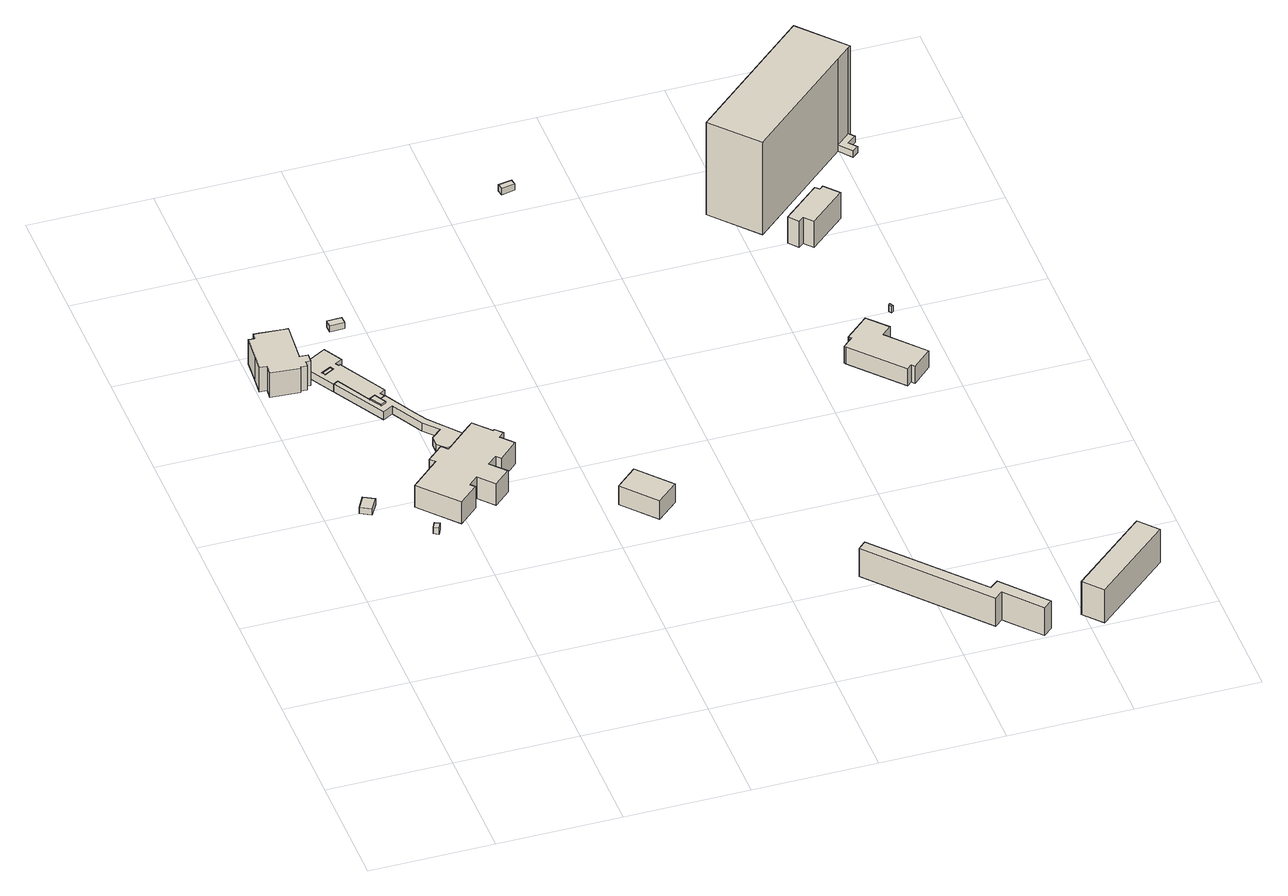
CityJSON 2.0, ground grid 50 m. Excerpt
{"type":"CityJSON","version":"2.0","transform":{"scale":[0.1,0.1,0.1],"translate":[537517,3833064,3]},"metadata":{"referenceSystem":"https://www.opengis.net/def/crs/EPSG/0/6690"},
"CityObjects":{
"building1":{"type":"Building","attributes":{"class":"3003","BuildingDetailAttribute.specifiedBuildingCoverageRate":0.6,"BuildingDetailAttribute.surveyYear":2017,"BuildingHighTideRiskAttribute.description":"1","BuildingHighTideRiskAttribute.rank":"2","BuildingHighTideRiskAttribute.depth":1.61,"BuildingIDAttribute.prefecture":"27","BuildingIDAttribute.city":"27125"},"geometry":[{"type":"Solid","lod":"1","boundaries":[[[[0,1,2,3]],[[2,4,5,3]],[[1,6,4,2]],[[0,7,6,1]],[[3,5,7,0]],[[4,6,7,5]]]]}]},
"building2":{"type":"Building","attributes":{"class":"3001","BuildingDetailAttribute.specifiedBuildingCoverageRate":0.6,"BuildingDetailAttribute.surveyYear":2017,"BuildingHighTideRiskAttribute.description":"1","BuildingHighTideRiskAttribute.rank":"2","BuildingHighTideRiskAttribute.depth":1.62,"BuildingIDAttribute.prefecture":"27","BuildingIDAttribute.city":"27125"},"geometry":[{"type":"Solid","lod":"1","boundaries":[[[[8,9,10,11]],[[10,12,13,11]],[[9,14,12,10]],[[8,15,14,9]],[[11,13,15,8]],[[12,14,15,13]]]]}]},
"building3":{"type":"Building","attributes":{"計測周辺長":613.2,"1/2500図郭":73,"区名":"住之江区","町丁目名称":"南港北２丁目","街区番号":8,"class":"3002","usage":"402","measuredHeight":11.6,"storeysAboveGround":2,"BuildingDetailAttribute.buildingRoofEdgeArea":3101.7,"BuildingDetailAttribute.buildingStructureType":"610","BuildingDetailAttribute.buildingStructureOrgType":"2","BuildingDetailAttribute.detailedUsage":"1401","BuildingDetailAttribute.specifiedBuildingCoverageRate":0.6,"BuildingDetailAttribute.surveyYear":2017,"BuildingHighTideRiskAttribute.description":"1","BuildingHighTideRiskAttribute.rank":"2","BuildingHighTideRiskAttribute.depth":1.47,"BuildingIDAttribute.prefecture":"27","BuildingIDAttribute.city":"27125"},"geometry":[{"type":"Solid","lod":"1","boundaries":[[[[16,17,18,19,20,21,22,23,24,25,26,27,28,29,30,31,32,33]],[[32,34,35,33]],[[31,36,34,32]],[[30,37,36,31]],[[29,38,37,30]],[[28,39,38,29]],[[27,40,39,28]],[[26,41,40,27]],[[25,42,41,26]],[[24,43,42,25]],[[23,44,43,24]],[[22,45,44,23]],[[21,46,45,22]],[[20,47,46,21]],[[19,48,47,20]],[[18,49,48,19]],[[17,50,49,18]],[[16,51,50,17]],[[33,35,51,16]],[[34,36,37,38,39,40,41,42,43,44,45,46,47,48,49,50,51,35]]]]}]},
"building4":{"type":"Building","attributes":{"計測周辺長":613.2,"1/2500図郭":73,"区名":"住之江区","町丁目名称":"南港北２丁目","街区番号":8,"class":"3001","usage":"402","measuredHeight":5.6,"storeysAboveGround":2,"BuildingDetailAttribute.buildingRoofEdgeArea":3101.7,"BuildingDetailAttribute.buildingStructureType":"610","BuildingDetailAttribute.buildingStructureOrgType":"2","BuildingDetailAttribute.detailedUsage":"1401","BuildingDetailAttribute.specifiedBuildingCoverageRate":0.6,"BuildingDetailAttribute.surveyYear":2017,"BuildingHighTideRiskAttribute.description":"1","BuildingHighTideRiskAttribute.rank":"2","BuildingHighTideRiskAttribute.depth":1.47,"BuildingIDAttribute.prefecture":"27","BuildingIDAttribute.city":"27125"},"geometry":[{"type":"Solid","lod":"1","boundaries":[[[[52,53,54,55,56]],[[55,57,58,56]],[[54,59,57,55]],[[53,60,59,54]],[[52,61,60,53]],[[56,58,61,52]],[[57,59,60,61,58]]]]}]},
"building5":{"type":"Building","attributes":{"計測周辺長":356.46,"1/2500図郭":73,"区名":"住之江区","町丁目名称":"南港北２丁目","街区番号":8,"class":"3001","usage":"402","measuredHeight":3.3,"storeysAboveGround":2,"BuildingDetailAttribute.buildingRoofEdgeArea":1470.8,"BuildingDetailAttribute.buildingStructureType":"610","BuildingDetailAttribute.buildingStructureOrgType":"2","BuildingDetailAttribute.detailedUsage":"1401","BuildingDetailAttribute.specifiedBuildingCoverageRate":0.6,"BuildingDetailAttribute.surveyYear":2017,"BuildingHighTideRiskAttribute.description":"1","BuildingHighTideRiskAttribute.rank":"2","BuildingHighTideRiskAttribute.depth":1.56,"BuildingIDAttribute.prefecture":"27","BuildingIDAttribute.city":"27125"},"geometry":[{"type":"Solid","lod":"1","boundaries":[[[[62,63,64,65]],[[64,66,67,65]],[[63,68,66,64]],[[62,69,68,63]],[[65,67,69,62]],[[66,68,69,67]]]]}]},
"building6":{"type":"Building","attributes":{"計測周辺長":356.46,"1/2500図郭":73,"区名":"住之江区","町丁目名称":"南港北２丁目","街区番号":8,"class":"3001","usage":"402","measuredHeight":3.6,"storeysAboveGround":2,"BuildingDetailAttribute.buildingRoofEdgeArea":1470.8,"BuildingDetailAttribute.buildingStructureType":"610","BuildingDetailAttribute.buildingStructureOrgType":"2","BuildingDetailAttribute.detailedUsage":"1401","BuildingDetailAttribute.specifiedBuildingCoverageRate":0.6,"BuildingDetailAttribute.surveyYear":2017,"BuildingHighTideRiskAttribute.description":"1","BuildingHighTideRiskAttribute.rank":"2","BuildingHighTideRiskAttribute.depth":1.6,"BuildingIDAttribute.prefecture":"27","BuildingIDAttribute.city":"27125"},"geometry":[{"type":"Solid","lod":"1","boundaries":[[[[70,71,72,73,74,75,76,77,78,79,80,81,82,83],[64,63,62,65]],[[82,84,85,83]],[[81,86,84,82]],[[80,87,86,81]],[[79,88,87,80]],[[78,89,88,79]],[[77,90,89,78]],[[76,91,90,77]],[[75,92,91,76]],[[74,93,92,75]],[[73,94,93,74]],[[72,95,94,73]],[[71,96,95,72]],[[70,97,96,71]],[[83,85,97,70]],[[62,98,99,65]],[[63,100,98,62]],[[64,101,100,63]],[[65,99,101,64]],[[84,86,87,88,89,90,91,92,93,94,95,96,97,85],[98,100,101,99]]]]}]},
"building7":{"type":"Building","attributes":{"class":"3003","measuredHeight":4.1,"BuildingDetailAttribute.specifiedBuildingCoverageRate":0.6,"BuildingDetailAttribute.surveyYear":2017,"BuildingHighTideRiskAttribute.description":"1","BuildingHighTideRiskAttribute.rank":"2","BuildingHighTideRiskAttribute.depth":1.39,"BuildingIDAttribute.prefecture":"27","BuildingIDAttribute.city":"27125"},"geometry":[{"type":"Solid","lod":"1","boundaries":[[[[102,103,104,105,106]],[[105,107,108,106]],[[104,109,107,105]],[[103,110,109,104]],[[102,111,110,103]],[[106,108,111,102]],[[107,109,110,111,108]]]]}]},
"building8":{"type":"Building","attributes":{"計測周辺長":356.46,"1/2500図郭":73,"区名":"住之江区","町丁目名称":"南港北２丁目","街区番号":8,"class":"3001","usage":"402","measuredHeight":10.2,"storeysAboveGround":2,"BuildingDetailAttribute.buildingRoofEdgeArea":1470.8,"BuildingDetailAttribute.buildingStructureType":"610","BuildingDetailAttribute.buildingStructureOrgType":"2","BuildingDetailAttribute.detailedUsage":"1401","BuildingDetailAttribute.specifiedBuildingCoverageRate":0.6,"BuildingDetailAttribute.surveyYear":2017,"BuildingHighTideRiskAttribute.description":"1","BuildingHighTideRiskAttribute.rank":"2","BuildingHighTideRiskAttribute.depth":0.687,"BuildingIDAttribute.prefecture":"27","BuildingIDAttribute.city":"27125"},"geometry":[{"type":"Solid","lod":"1","boundaries":[[[[112,113,114,115,116,117,118,119,120,121,122,123,124,125,126,127,128,129,130,131,132]],[[131,133,134,132]],[[130,135,133,131]],[[129,136,135,130]],[[128,137,136,129]],[[127,138,137,128]],[[126,139,138,127]],[[125,140,139,126]],[[124,141,140,125]],[[123,142,141,124]],[[122,143,142,123]],[[121,144,143,122]],[[120,145,144,121]],[[119,146,145,120]],[[118,147,146,119]],[[117,148,147,118]],[[116,149,148,117]],[[115,150,149,116]],[[114,151,150,115]],[[113,152,151,114]],[[112,153,152,113]],[[132,134,153,112]],[[133,135,136,137,138,139,140,141,142,143,144,145,146,147,148,149,150,151,152,153,134]]]]}]},
"building9":{"type":"Building","attributes":{"計測周辺長":356.46,"1/2500図郭":73,"区名":"住之江区","町丁目名称":"南港北２丁目","街区番号":8,"class":"3003","usage":"402","measuredHeight":3.8,"storeysAboveGround":2,"BuildingDetailAttribute.buildingRoofEdgeArea":1470.8,"BuildingDetailAttribute.buildingStructureType":"610","BuildingDetailAttribute.buildingStructureOrgType":"2","BuildingDetailAttribute.detailedUsage":"1401","BuildingDetailAttribute.specifiedBuildingCoverageRate":0.6,"BuildingDetailAttribute.surveyYear":2017,"BuildingHighTideRiskAttribute.description":"1","BuildingHighTideRiskAttribute.rank":"2","BuildingHighTideRiskAttribute.depth":0.643,"BuildingIDAttribute.prefecture":"27","BuildingIDAttribute.city":"27125"},"geometry":[{"type":"Solid","lod":"1","boundaries":[[[[154,155,156,157,158,159,160,112,132,161,162,163,164,165,166,167,168,169,170,171,172]],[[171,173,174,172]],[[170,175,173,171]],[[169,176,175,170]],[[168,177,176,169]],[[167,178,177,168]],[[166,179,178,167]],[[165,180,179,166]],[[164,181,180,165]],[[163,182,181,164]],[[162,183,182,163]],[[161,184,183,162]],[[132,185,184,161]],[[112,186,185,132]],[[160,187,186,112]],[[159,188,187,160]],[[158,189,188,159]],[[157,190,189,158]],[[156,191,190,157]],[[155,192,191,156]],[[154,193,192,155]],[[172,174,193,154]],[[173,175,176,177,178,179,180,181,182,183,184,185,186,187,188,189,190,191,192,193,174]]]]}]},
"building10":{"type":"Building","attributes":{"class":"3001","BuildingDetailAttribute.specifiedBuildingCoverageRate":0.6,"BuildingDetailAttribute.surveyYear":2017,"BuildingHighTideRiskAttribute.description":"1","BuildingHighTideRiskAttribute.rank":"2","BuildingHighTideRiskAttribute.depth":2.5,"BuildingIDAttribute.prefecture":"27","BuildingIDAttribute.city":"27125"},"geometry":[{"type":"Solid","lod":"1","boundaries":[[[[194,195,196,197]],[[196,198,199,197]],[[195,200,198,196]],[[194,201,200,195]],[[197,199,201,194]],[[198,200,201,199]]]]}]},
"building11":{"type":"Building","attributes":{"計測周辺長":58.26,"1/2500図郭":73,"区名":"住之江区","町丁目名称":"南港北２丁目","街区番号":8,"class":"3001","usage":"452","measuredHeight":8.9,"storeysAboveGround":2,"BuildingDetailAttribute.buildingRoofEdgeArea":202.68,"BuildingDetailAttribute.buildingStructureType":"610","BuildingDetailAttribute.buildingStructureOrgType":"2","BuildingDetailAttribute.detailedUsage":"1610","BuildingDetailAttribute.specifiedBuildingCoverageRate":0.6,"BuildingDetailAttribute.surveyYear":2017,"BuildingHighTideRiskAttribute.description":"1","BuildingHighTideRiskAttribute.rank":"2","BuildingHighTideRiskAttribute.depth":1.25,"BuildingIDAttribute.prefecture":"27","BuildingIDAttribute.city":"27125"},"geometry":[{"type":"Solid","lod":"1","boundaries":[[[[202,203,204,205]],[[204,206,207,205]],[[203,208,206,204]],[[202,209,208,203]],[[205,207,209,202]],[[206,208,209,207]]]]}]},
"building12":{"type":"Building","attributes":{"計測周辺長":326.81,"1/2500図郭":74,"区名":"住之江区","町丁目名称":"南港北２丁目","街区番号":1,"class":"3003","usage":"431","measuredHeight":13.3,"storeysAboveGround":3,"BuildingDetailAttribute.buildingRoofEdgeArea":1132.83,"BuildingDetailAttribute.buildingStructureType":"603","BuildingDetailAttribute.buildingStructureOrgType":"3","BuildingDetailAttribute.detailedUsage":"1710","BuildingDetailAttribute.specifiedBuildingCoverageRate":0.6,"BuildingDetailAttribute.surveyYear":2017,"BuildingHighTideRiskAttribute.description":"1","BuildingHighTideRiskAttribute.rank":"2","BuildingHighTideRiskAttribute.depth":2.1,"BuildingIDAttribute.prefecture":"27","BuildingIDAttribute.city":"27125"},"geometry":[{"type":"Solid","lod":"1","boundaries":[[[[210,211,212,213,214,215,216,217]],[[216,218,219,217]],[[215,220,218,216]],[[214,221,220,215]],[[213,222,221,214]],[[212,223,222,213]],[[211,224,223,212]],[[210,225,224,211]],[[217,219,225,210]],[[218,220,221,222,223,224,225,219]]]]}]},
"building13":{"type":"Building","attributes":{"class":"3001","BuildingDetailAttribute.specifiedBuildingCoverageRate":0.6,"BuildingDetailAttribute.surveyYear":2017,"BuildingHighTideRiskAttribute.description":"1","BuildingHighTideRiskAttribute.rank":"2","BuildingHighTideRiskAttribute.depth":2.19,"BuildingIDAttribute.prefecture":"27","BuildingIDAttribute.city":"27125"},"geometry":[{"type":"Solid","lod":"1","boundaries":[[[[226,227,228,229]],[[228,230,231,229]],[[227,232,230,228]],[[226,233,232,227]],[[229,231,233,226]],[[230,232,233,231]]]]}]},
"building14":{"type":"Building","attributes":{"class":"3003","measuredHeight":15.7,"BuildingDetailAttribute.specifiedBuildingCoverageRate":0.6,"BuildingDetailAttribute.surveyYear":2017,"BuildingHighTideRiskAttribute.description":"1","BuildingHighTideRiskAttribute.rank":"2","BuildingHighTideRiskAttribute.depth":1.86,"BuildingIDAttribute.prefecture":"27","BuildingIDAttribute.city":"27125"},"geometry":[{"type":"Solid","lod":"1","boundaries":[[[[234,235,236,237]],[[236,238,239,237]],[[235,240,238,236]],[[234,241,240,235]],[[237,239,241,234]],[[238,240,241,239]]]]}]},
"building15":{"type":"Building","attributes":{"class":"3001","measuredHeight":8.1,"BuildingDetailAttribute.specifiedBuildingCoverageRate":0.6,"BuildingDetailAttribute.surveyYear":2017,"BuildingHighTideRiskAttribute.description":"1","BuildingHighTideRiskAttribute.rank":"2","BuildingHighTideRiskAttribute.depth":1.62,"BuildingIDAttribute.prefecture":"27","BuildingIDAttribute.city":"27125"},"geometry":[{"type":"Solid","lod":"1","boundaries":[[[[242,243,244,245,246,247,248,249,250,251,252]],[[251,253,254,252]],[[250,255,253,251]],[[249,256,255,250]],[[248,257,256,249]],[[247,258,257,248]],[[246,259,258,247]],[[245,260,259,246]],[[244,261,260,245]],[[243,262,261,244]],[[242,263,262,243]],[[252,254,263,242]],[[253,255,256,257,258,259,260,261,262,263,254]]]]}]},
"building16":{"type":"Building","attributes":{"class":"3001","BuildingDetailAttribute.specifiedBuildingCoverageRate":0.6,"BuildingDetailAttribute.surveyYear":2017,"BuildingHighTideRiskAttribute.description":"1","BuildingHighTideRiskAttribute.rank":"2","BuildingHighTideRiskAttribute.depth":1.28,"BuildingIDAttribute.prefecture":"27","BuildingIDAttribute.city":"27125"},"geometry":[{"type":"Solid","lod":"1","boundaries":[[[[264,265,266,267]],[[266,268,269,267]],[[265,270,268,266]],[[264,271,270,265]],[[267,269,271,264]],[[268,270,271,269]]]]}]},
"building17":{"type":"Building","attributes":{"計測周辺長":74.02,"1/2500図郭":74,"区名":"住之江区","町丁目名称":"南港北１丁目","街区番号":29,"class":"3002","usage":"401","measuredHeight":12.5,"storeysAboveGround":4,"BuildingDetailAttribute.buildingRoofEdgeArea":304.58,"BuildingDetailAttribute.buildingStructureType":"603","BuildingDetailAttribute.buildingStructureOrgType":"3","BuildingDetailAttribute.detailedUsage":"1350","BuildingDetailAttribute.specifiedBuildingCoverageRate":0.6,"BuildingDetailAttribute.surveyYear":2017,"BuildingHighTideRiskAttribute.description":"1","BuildingHighTideRiskAttribute.rank":"2","BuildingHighTideRiskAttribute.depth":1.16,"BuildingIDAttribute.prefecture":"27","BuildingIDAttribute.city":"27125"},"geometry":[{"type":"Solid","lod":"1","boundaries":[[[[272,273,274,275,276,277,278,279]],[[278,280,281,279]],[[277,282,280,278]],[[276,283,282,277]],[[275,284,283,276]],[[274,285,284,275]],[[273,286,285,274]],[[272,287,286,273]],[[279,281,287,272]],[[280,282,283,284,285,286,287,281]]]]}]},
"building18":{"type":"Building","attributes":{"name":"大阪出入国在留管理局","計測周辺長":179.22,"1/2500図郭":74,"区名":"住之江区","町丁目名称":"南港北１丁目","街区番号":29,"class":"3002","usage":"401","measuredHeight":44.1,"storeysAboveGround":9,"BuildingDetailAttribute.buildingRoofEdgeArea":1577.23,"BuildingDetailAttribute.buildingStructureType":"603","BuildingDetailAttribute.buildingStructureOrgType":"3","BuildingDetailAttribute.detailedUsage":"1350","BuildingDetailAttribute.specifiedBuildingCoverageRate":0.6,"BuildingDetailAttribute.surveyYear":2017,"BuildingHighTideRiskAttribute.description":"1","BuildingHighTideRiskAttribute.rank":"2","BuildingHighTideRiskAttribute.depth":1.25,"BuildingIDAttribute.prefecture":"27","BuildingIDAttribute.city":"27125"},"geometry":[{"type":"Solid","lod":"1","boundaries":[[[[288,289,290,291,292,293]],[[292,294,295,293]],[[291,296,294,292]],[[290,297,296,291]],[[289,298,297,290]],[[288,299,298,289]],[[293,295,299,288]],[[294,296,297,298,299,295]]]]}]},
"building19":{"type":"Building","attributes":{"class":"3003","BuildingDetailAttribute.specifiedBuildingCoverageRate":0.6,"BuildingDetailAttribute.surveyYear":2017,"BuildingHighTideRiskAttribute.description":"1","BuildingHighTideRiskAttribute.rank":"2","BuildingHighTideRiskAttribute.depth":1.51,"BuildingIDAttribute.prefecture":"27","BuildingIDAttribute.city":"27125"},"geometry":[{"type":"Solid","lod":"1","boundaries":[[[[300,301,302,303,304,305]],[[304,306,307,305]],[[303,308,306,304]],[[302,309,308,303]],[[301,310,309,302]],[[300,311,310,301]],[[305,307,311,300]],[[306,308,309,310,311,307]]]]}]}
},
"vertices":[
[132,1487,16],[162,1541,16],[205,1516,16],[175,1463,16],[205,1516,46],[175,1463,46],[162,1541,46],[132,1487,46],
[354,1289,16],[367,1314,16],[387,1304,16],[374,1278,16],[387,1304,46],[374,1278,46],[367,1314,46],[354,1289,46],
[164,2471,14],[183,2469,14],[169,2302,14],[203,2299,14],[200,2262,14],[182,2263,14],[180,2239,14],[154,2241,14],[153,2233,14],[34,2243,14],[38,2284,14],[7,2286,14],[13,2357,14],[21,2455,14],[46,2453,14],[48,2480,14],[70,2478,14],[137,2473,14],[70,2478,130],[137,2473,130],[48,2480,130],[46,2453,130],[21,2455,130],[13,2357,130],[7,2286,130],[38,2284,130],[34,2243,130],[153,2233,130],[154,2241,130],[180,2239,130],[182,2263,130],[200,2262,130],[203,2299,130],[169,2302,130],[183,2469,130],[164,2471,130],
[70,2478,17],[90,2539,17],[156,2534,17],[164,2471,17],[137,2473,17],[164,2471,72],[137,2473,72],[156,2534,72],[90,2539,72],[70,2478,72],
[249,2276,15],[289,2298,15],[297,2283,15],[258,2261,15],[297,2283,48],[258,2261,48],[289,2298,48],[249,2276,48],
[187,2339,15],[300,2403,15],[343,2327,15],[314,2310,15],[322,2296,15],[329,2300,15],[439,2106,15],[416,2092,15],[428,2071,15],[402,2057,15],[390,2079,15],[367,2066,15],[288,2206,15],[269,2195,15],[288,2206,51],[269,2195,51],[367,2066,51],[390,2079,51],[402,2057,51],[428,2071,51],[416,2092,51],[439,2106,51],[329,2300,51],[322,2296,51],[314,2310,51],[343,2327,51],[300,2403,51],[187,2339,51],[249,2276,51],[258,2261,51],[289,2298,51],[297,2283,51],
[417,2030,17],[396,2019,17],[367,2066,17],[390,2079,17],[402,2057,17],[390,2079,59],[402,2057,59],[367,2066,59],[396,2019,59],[417,2030,59],
[656,1741,16],[718,1673,16],[724,1678,16],[751,1648,16],[729,1628,16],[773,1579,16],[695,1507,16],[678,1526,16],[640,1491,16],[695,1431,16],[629,1371,16],[573,1433,16],[535,1398,16],[551,1381,16],[473,1310,16],[338,1458,16],[457,1567,16],[439,1587,16],[504,1646,16],[526,1622,16],[637,1724,16],[526,1622,119],[637,1724,119],[504,1646,119],[439,1587,119],[457,1567,119],[338,1458,119],[473,1310,119],[551,1381,119],[535,1398,119],[573,1433,119],[629,1371,119],[695,1431,119],[640,1491,119],[678,1526,119],[695,1507,119],[773,1579,119],[729,1628,119],[751,1648,119],[724,1678,119],[718,1673,119],[656,1741,119],
[396,2019,16],[417,2030,16],[402,2057,16],[428,2071,16],[499,1943,16],[529,1892,16],[587,1823,16],[622,1741,16],[582,1707,16],[544,1709,16],[517,1737,16],[517,1780,16],[558,1815,16],[506,1873,16],[434,2004,16],[393,1980,16],[269,2195,16],[288,2206,16],[367,2066,16],[288,2206,54],[367,2066,54],[269,2195,54],[393,1980,54],[434,2004,54],[506,1873,54],[558,1815,54],[517,1780,54],[517,1737,54],[544,1709,54],[582,1707,54],[622,1741,54],[637,1724,54],[656,1741,54],[587,1823,54],[529,1892,54],[499,1943,54],[428,2071,54],[402,2057,54],[417,2030,54],[396,2019,54],
[368,2574,8],[427,2575,8],[428,2544,8],[369,2542,8],[428,2544,38],[369,2542,38],[427,2575,38],[368,2574,38],
[1060,1230,18],[1146,1307,18],[1263,1175,18],[1177,1099,18],[1263,1175,107],[1177,1099,107],[1146,1307,107],[1060,1230,107],
[2318,7,10],[2197,145,10],[2164,116,10],[1776,556,10],[1808,586,10],[2167,184,10],[2202,212,10],[2354,38,10],[2202,212,143],[2354,38,143],[2167,184,143],[1808,586,143],[1776,556,143],[2164,116,143],[2197,145,143],[2318,7,143],
[1225,3128,10],[1280,3138,10],[1284,3114,10],[1229,3103,10],[1284,3114,40],[1229,3103,40],[1280,3138,40],[1225,3128,40],
[2486,78,13],[2794,351,13],[2861,275,13],[2553,3,13],[2861,275,171],[2553,3,171],[2794,351,171],[2486,78,171],
[2128,1763,4],[2123,1768,4],[2165,1806,4],[2156,1816,4],[2250,1901,4],[2321,1823,4],[2282,1788,4],[2413,1643,4],[2335,1571,4],[2324,1584,4],[2305,1567,4],[2324,1584,85],[2305,1567,85],[2335,1571,85],[2413,1643,85],[2282,1788,85],[2321,1823,85],[2250,1901,85],[2156,1816,85],[2165,1806,85],[2123,1768,85],[2128,1763,85],
[2374,1999,9],[2381,2005,9],[2391,1992,9],[2383,1987,9],[2391,1992,39],[2383,1987,39],[2381,2005,39],[2374,1999,39],
[2195,2464,21],[2175,2446,21],[2141,2484,21],[2293,2619,21],[2308,2603,21],[2323,2616,21],[2374,2559,21],[2227,2428,21],[2374,2559,145],[2227,2428,145],[2323,2616,145],[2308,2603,145],[2293,2619,145],[2141,2484,145],[2175,2446,145],[2195,2464,145],
[2491,2943,14],[2072,2568,14],[1911,2747,14],[2399,3184,14],[2560,3005,14],[2549,2995,14],[2560,3005,455],[2549,2995,455],[2399,3184,455],[1911,2747,455],[2072,2568,455],[2491,2943,455],
[2569,2971,16],[2533,2942,16],[2558,2911,16],[2534,2891,16],[2491,2943,16],[2549,2995,16],[2491,2943,46],[2549,2995,46],[2534,2891,46],[2558,2911,46],[2533,2942,46],[2569,2971,46]
]}
